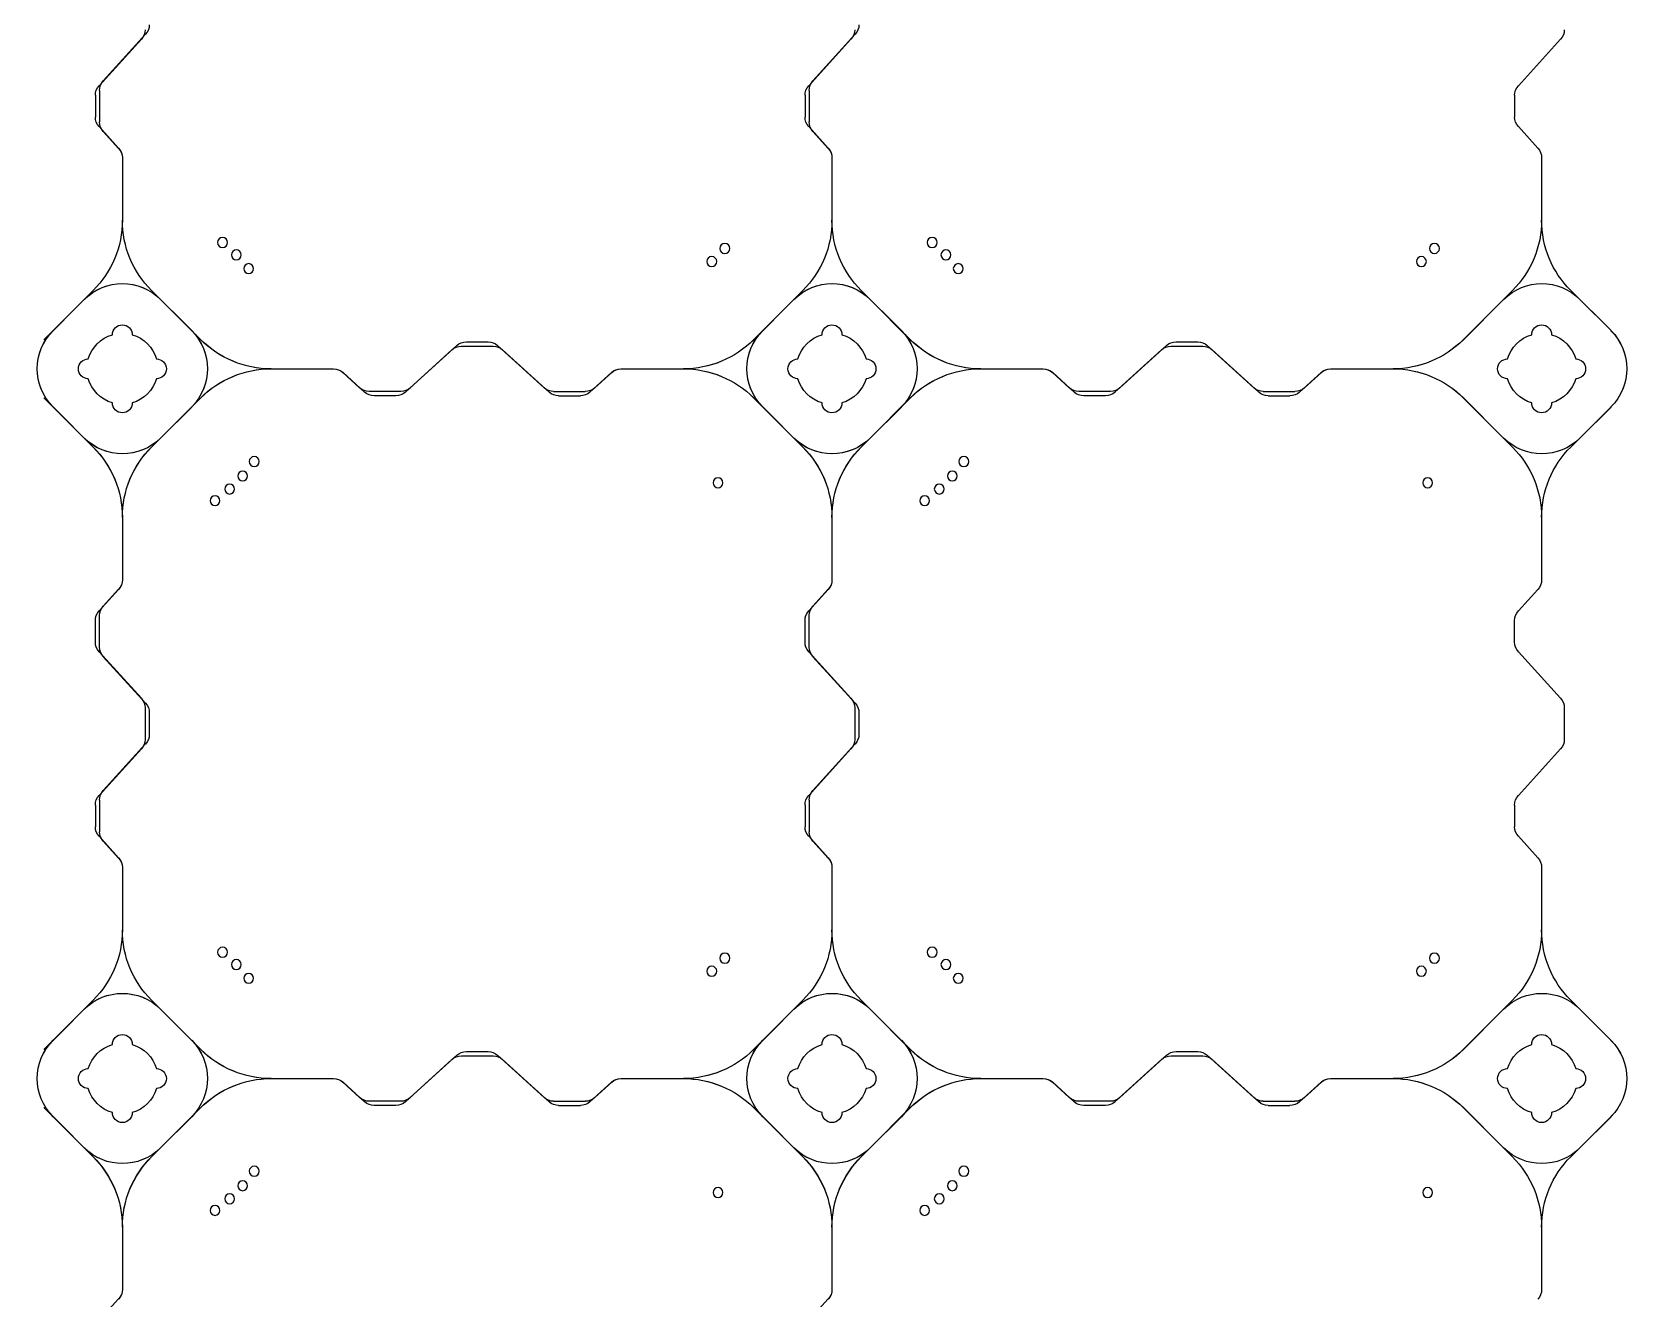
# Model space of a CAD drawing. Header units: millimetres. Extents: x -1612139 to -1260738, y 1141106 to 1536160.
# Drawn here: x -1325991 to -1324864, y 1186921 to 1187813 of the extents above; entities that cross this region are included whole.
import ezdxf

# ---------------------------------------------------------------- set-up
doc = ezdxf.new("R2010")
doc.units = ezdxf.units.MM
doc.header["$LTSCALE"] = 10
doc.layers.get('0').update_dxf_attribs({"linetype": 'CONTINUOUS'})
doc.layers.add('W-FLOAT_BOWL浮筒', color=253, linetype='CONTINUOUS')

# ---------------------------------------------------------------- blocks, each defined once
blk = doc.blocks.new('蓝色')
at = {"layer": 'W-FLOAT_BOWL浮筒', "color": 5}
for p, q in [((19992.9, -1832.5), (20003.7, -1844.4)), ((20492.9, -1832.5), (20503.7, -1844.4)), ((20006.3, -1894.9), (20006.3, -1850.9)), ((20006.3, -1894.9), (20006.3, -1851.1)), ((20506.3, -1894.9), (20506.3, -1850.9)), ((20506.3, -1894.9), (20506.3, -1851.1)), ((21006.3, -1894.9), (21006.3, -1850.9)), ((19951.1, -1979.1), (19985.8, -1944.4)), ((19957.5, -1972.8), (19985.8, -1944.5)), ((20061.6, -1979.1), (20026.8, -1944.4)), ((20055.2, -1972.8), (20026.8, -1944.5)), ((20451.1, -1979.1), (20485.8, -1944.4)), ((20457.5, -1972.8), (20485.8, -1944.5)), ((20561.6, -1979.1), (20526.8, -1944.4)), ((20555.2, -1972.8), (20526.8, -1944.5)), ((20951.1, -1979.1), (20985.8, -1944.4)), ((21055.2, -1972.8), (21026.8, -1944.5)), ((19979.5, -1950.8), (19951.2, -1979.1)), ((19957.5, -1972.7), (19979.4, -1950.8)), ((20033.2, -1950.8), (20055.2, -1972.7)), ((20033.2, -1950.8), (20061.5, -1979.1)), ((20479.5, -1950.8), (20451.2, -1979.1)), ((20457.5, -1972.7), (20479.4, -1950.8)), ((20533.2, -1950.8), (20555.2, -1972.7)), ((20533.2, -1950.8), (20561.5, -1979.1)), ((20979.5, -1950.8), (20951.2, -1979.1)), ((21033.2, -1950.8), (21055.2, -1972.7)), ((20177, -1983.2), (20161.8, -1997)), ((20202.5, -1983.6), (20180.2, -1983.6)), ((20199, -1980.6), (20183.7, -1980.6)), ((20205.7, -1983.2), (20238.5, -2013)), ((20307, -1983.2), (20274.2, -2013)), ((20310.2, -1983.6), (20332.5, -1983.6)), ((20313.7, -1980.6), (20329, -1980.6)), ((20335.7, -1983.2), (20350.9, -1997)), ((20677, -1983.2), (20661.8, -1997)), ((20702.5, -1983.6), (20680.2, -1983.6)), ((20699, -1980.6), (20683.7, -1980.6)), ((20705.7, -1983.2), (20738.5, -2013)), ((20807, -1983.2), (20774.2, -2013)), ((20810.2, -1983.6), (20832.5, -1983.6)), ((20813.7, -1980.6), (20829, -1980.6)), ((20835.7, -1983.2), (20850.9, -1997)), ((20173.5, -1986.2), (20161.6, -1997)), ((20209.2, -1986.2), (20242, -2016)), ((20303.5, -1986.2), (20270.7, -2016)), ((20339.2, -1986.2), (20351.1, -1997)), ((20673.5, -1986.2), (20661.6, -1997)), ((20709.2, -1986.2), (20742, -2016)), ((20803.5, -1986.2), (20770.7, -2016)), ((20839.2, -1986.2), (20851.1, -1997)), ((20110.9, -1999.6), (20155.1, -1999.6)), ((20110.9, -1999.6), (20154.9, -1999.6)), ((20357.6, -1999.6), (20401.6, -1999.6)), ((20357.8, -1999.6), (20401.6, -1999.6)), ((20610.9, -1999.6), (20655.1, -1999.6)), ((20610.9, -1999.6), (20654.9, -1999.6)), ((20857.6, -1999.6), (20901.6, -1999.6)), ((20857.8, -1999.6), (20901.6, -1999.6)), ((20245.2, -2015.6), (20267.5, -2015.6)), ((20745.2, -2015.6), (20767.5, -2015.6)), ((19985.8, -2054.9), (19951.1, -2020.1)), ((19979.5, -2048.4), (19951.2, -2020.1)), ((19979.4, -2048.4), (19957.5, -2026.5)), ((19957.5, -2026.5), (19985.8, -2054.8)), ((20026.8, -2054.9), (20061.6, -2020.1)), ((20055.2, -2026.5), (20026.8, -2054.8)), ((20033.2, -2048.4), (20061.5, -2020.1)), ((20055.2, -2026.5), (20033.2, -2048.4)), ((20248.7, -2018.6), (20264, -2018.6)), ((20485.8, -2054.9), (20451.1, -2020.1)), ((20479.5, -2048.4), (20451.2, -2020.1)), ((20479.4, -2048.4), (20457.5, -2026.5)), ((20457.5, -2026.5), (20485.8, -2054.8)), ((20526.8, -2054.9), (20561.6, -2020.1)), ((20555.2, -2026.5), (20526.8, -2054.8)), ((20533.2, -2048.4), (20561.5, -2020.1)), ((20555.2, -2026.5), (20533.2, -2048.4)), ((20748.7, -2018.6), (20764, -2018.6)), ((20985.8, -2054.9), (20951.1, -2020.1)), ((20979.5, -2048.4), (20951.2, -2020.1)), ((21055.2, -2026.5), (21026.8, -2054.8)), ((21055.2, -2026.5), (21033.2, -2048.4)), ((20006.3, -2148.4), (20006.3, -2104.2)), ((20006.3, -2148.2), (20006.3, -2104.2)), ((20506.3, -2148.4), (20506.3, -2104.2)), ((20506.3, -2148.2), (20506.3, -2104.2)), ((21006.3, -2148.4), (21006.3, -2104.2)), ((19989.9, -2170.3), (20003.7, -2155.1)), ((19992.9, -2166.8), (20003.7, -2154.9)), ((20489.9, -2170.3), (20503.7, -2155.1)), ((20492.9, -2166.8), (20503.7, -2154.9)), ((20989.9, -2170.3), (21003.7, -2155.1)), ((19990.3, -2195.8), (19990.3, -2173.5)), ((20490.3, -2195.8), (20490.3, -2173.5)), ((19987.3, -2192.3), (19987.3, -2177)), ((20487.3, -2192.3), (20487.3, -2177)), ((20987.3, -2192.3), (20987.3, -2177)), ((19989.9, -2199), (20019.7, -2231.8)), ((19992.9, -2202.5), (20022.7, -2235.3)), ((20489.9, -2199), (20519.7, -2231.8)), ((20492.9, -2202.5), (20522.7, -2235.3)), ((20989.9, -2199), (21019.7, -2231.8)), ((20022.3, -2260.8), (20022.3, -2238.5)), ((20025.3, -2257.3), (20025.3, -2242)), ((20522.3, -2260.8), (20522.3, -2238.5)), ((20525.3, -2257.3), (20525.3, -2242)), ((21022.3, -2260.8), (21022.3, -2238.5)), ((19992.9, -2296.8), (20022.7, -2264)), ((20492.9, -2296.8), (20522.7, -2264)), ((19989.9, -2300.3), (20019.7, -2267.5)), ((20489.9, -2300.3), (20519.7, -2267.5)), ((20989.9, -2300.3), (21019.7, -2267.5)), ((19987.3, -2307), (19987.3, -2322.3)), ((19990.3, -2303.5), (19990.3, -2325.8)), ((20487.3, -2307), (20487.3, -2322.3)), ((20490.3, -2303.5), (20490.3, -2325.8)), ((20987.3, -2307), (20987.3, -2322.3)), ((19989.9, -2329), (20003.7, -2344.2)), ((19992.9, -2332.5), (20003.7, -2344.4)), ((20489.9, -2329), (20503.7, -2344.2)), ((20492.9, -2332.5), (20503.7, -2344.4)), ((20989.9, -2329), (21003.7, -2344.2)), ((20006.3, -2394.9), (20006.3, -2350.9)), ((20006.3, -2394.9), (20006.3, -2351.1)), ((20506.3, -2394.9), (20506.3, -2350.9)), ((20506.3, -2394.9), (20506.3, -2351.1)), ((21006.3, -2394.9), (21006.3, -2350.9)), ((19951.1, -2479.1), (19985.8, -2444.4)), ((19957.5, -2472.8), (19985.8, -2444.5)), ((20061.6, -2479.1), (20026.8, -2444.4)), ((20055.2, -2472.8), (20026.8, -2444.5)), ((20451.1, -2479.1), (20485.8, -2444.4)), ((20457.5, -2472.8), (20485.8, -2444.5)), ((20561.6, -2479.1), (20526.8, -2444.4)), ((20555.2, -2472.8), (20526.8, -2444.5)), ((20951.1, -2479.1), (20985.8, -2444.4)), ((21055.2, -2472.8), (21026.8, -2444.5)), ((19979.5, -2450.8), (19951.2, -2479.1)), ((19957.5, -2472.7), (19979.4, -2450.8)), ((20033.2, -2450.8), (20055.2, -2472.7)), ((20033.2, -2450.8), (20061.5, -2479.1)), ((20479.5, -2450.8), (20451.2, -2479.1)), ((20457.5, -2472.7), (20479.4, -2450.8)), ((20533.2, -2450.8), (20555.2, -2472.7)), ((20533.2, -2450.8), (20561.5, -2479.1)), ((20979.5, -2450.8), (20951.2, -2479.1)), ((21033.2, -2450.8), (21055.2, -2472.7)), ((20173.5, -2486.2), (20161.6, -2497)), ((20177, -2483.2), (20161.8, -2497)), ((20202.5, -2483.6), (20180.2, -2483.6)), ((20199, -2480.6), (20183.7, -2480.6)), ((20205.7, -2483.2), (20238.5, -2513)), ((20209.2, -2486.2), (20242, -2516)), ((20303.5, -2486.2), (20270.7, -2516)), ((20307, -2483.2), (20274.2, -2513)), ((20310.2, -2483.6), (20332.5, -2483.6)), ((20313.7, -2480.6), (20329, -2480.6)), ((20335.7, -2483.2), (20350.9, -2497)), ((20339.2, -2486.2), (20351.1, -2497)), ((20673.5, -2486.2), (20661.6, -2497)), ((20677, -2483.2), (20661.8, -2497)), ((20702.5, -2483.6), (20680.2, -2483.6)), ((20699, -2480.6), (20683.7, -2480.6)), ((20705.7, -2483.2), (20738.5, -2513)), ((20709.2, -2486.2), (20742, -2516)), ((20803.5, -2486.2), (20770.7, -2516)), ((20807, -2483.2), (20774.2, -2513)), ((20810.2, -2483.6), (20832.5, -2483.6)), ((20813.7, -2480.6), (20829, -2480.6)), ((20835.7, -2483.2), (20850.9, -2497)), ((20839.2, -2486.2), (20851.1, -2497)), ((20110.9, -2499.6), (20155.1, -2499.6)), ((20110.9, -2499.6), (20154.9, -2499.6)), ((20357.6, -2499.6), (20401.6, -2499.6)), ((20357.8, -2499.6), (20401.6, -2499.6)), ((20610.9, -2499.6), (20655.1, -2499.6)), ((20610.9, -2499.6), (20654.9, -2499.6)), ((20857.6, -2499.6), (20901.6, -2499.6)), ((20857.8, -2499.6), (20901.6, -2499.6)), ((19985.8, -2554.9), (19951.1, -2520.1)), ((19979.5, -2548.4), (19951.2, -2520.1)), ((20026.8, -2554.9), (20061.6, -2520.1)), ((20033.2, -2548.4), (20061.5, -2520.1)), ((20245.2, -2515.6), (20267.5, -2515.6)), ((20248.7, -2518.6), (20264, -2518.6)), ((20485.8, -2554.9), (20451.1, -2520.1)), ((20479.5, -2548.4), (20451.2, -2520.1)), ((20526.8, -2554.9), (20561.6, -2520.1)), ((20533.2, -2548.4), (20561.5, -2520.1)), ((20745.2, -2515.6), (20767.5, -2515.6)), ((20748.7, -2518.6), (20764, -2518.6)), ((20985.8, -2554.9), (20951.1, -2520.1)), ((20979.5, -2548.4), (20951.2, -2520.1)), ((19979.4, -2548.4), (19957.5, -2526.5)), ((19957.5, -2526.5), (19985.8, -2554.8)), ((20055.2, -2526.5), (20026.8, -2554.8)), ((20055.2, -2526.5), (20033.2, -2548.4)), ((20479.4, -2548.4), (20457.5, -2526.5)), ((20457.5, -2526.5), (20485.8, -2554.8)), ((20555.2, -2526.5), (20526.8, -2554.8)), ((20555.2, -2526.5), (20533.2, -2548.4)), ((21055.2, -2526.5), (21026.8, -2554.8)), ((21055.2, -2526.5), (21033.2, -2548.4)), ((20006.3, -2648.4), (20006.3, -2604.2)), ((20006.3, -2648.2), (20006.3, -2604.2)), ((20506.3, -2648.4), (20506.3, -2604.2)), ((20506.3, -2648.2), (20506.3, -2604.2)), ((21006.3, -2648.4), (21006.3, -2604.2)), ((19989.9, -2670.3), (20003.7, -2655.1)), ((19992.9, -2666.8), (20003.7, -2654.9)), ((20489.9, -2670.3), (20503.7, -2655.1)), ((20492.9, -2666.8), (20503.7, -2654.9)), ((20989.9, -2670.3), (21003.7, -2655.1)), ((19987.3, -2692.3), (19987.3, -2677)), ((19990.3, -2695.8), (19990.3, -2673.5)), ((20487.3, -2692.3), (20487.3, -2677)), ((20490.3, -2695.8), (20490.3, -2673.5)), ((20987.3, -2692.3), (20987.3, -2677)), ((19989.9, -2699), (20019.7, -2731.8)), ((19992.9, -2702.5), (20022.7, -2735.3)), ((20489.9, -2699), (20519.7, -2731.8)), ((20492.9, -2702.5), (20522.7, -2735.3)), ((20989.9, -2699), (21019.7, -2731.8))]:
    blk.add_line(p, q, dxfattribs=at)
for centre in [(20071.6, -1906.7), (20571.6, -1906.7), (20081.9, -1914.9), (20426, -1919.3), (20581.9, -1914.9), (20926, -1919.3), (20091.1, -1924.1), (20591.1, -1924.1), (20099.2, -1934.3), (20599.2, -1934.3), (20095.3, -2070.2), (20421.6, -2075.2), (20595.3, -2070.2), (20921.6, -2075.2), (20076.9, -2088.6), (20086.6, -2079.9), (20430.8, -2084.4), (20576.9, -2088.6), (20586.6, -2079.9), (20930.8, -2084.4), (20071.6, -2406.7), (20081.9, -2414.9), (20571.6, -2406.7), (20581.9, -2414.9), (20091.1, -2424.1), (20426, -2419.3), (20591.1, -2424.1), (20926, -2419.3), (20099.2, -2434.3), (20599.2, -2434.3), (20095.3, -2570.2), (20595.3, -2570.2), (20086.6, -2579.9), (20421.6, -2575.2), (20430.8, -2584.4), (20586.6, -2579.9), (20921.6, -2575.2), (20930.8, -2584.4), (20076.9, -2588.6), (20576.9, -2588.6)]:
    blk.add_circle(centre, 3.5, dxfattribs=at)
for centre, radius, start, end in [((19996.3, -1850.9), 10, 0, 42.2737), ((19996.3, -1851.1), 10, 0, 42.2737), ((20496.3, -1850.9), 10, 0, 42.2737), ((20496.3, -1851.1), 10, 0, 42.2737), ((20996.3, -1850.9), 10, 0, 42.2737), ((19936.3, -1894.9), 70, 315, 0), ((19936.3, -1895), 70, 315, 0), ((20076.3, -1894.9), 70, 180, 225), ((20076.3, -1895), 70, 180, 225), ((20436.3, -1894.9), 70, 315, 0), ((20436.3, -1895), 70, 315, 0), ((20576.3, -1894.9), 70, 180, 225), ((20576.3, -1895), 70, 180, 225), ((20936.3, -1894.9), 70, 315, 0), ((21076.3, -1895), 70, 180, 225), ((20006.3, -1977.7), 38, 45, 135), ((20006.4, -1977.7), 38, 45, 135), ((20506.3, -1977.7), 38, 45, 135), ((20506.4, -1977.7), 38, 45, 135), ((21006.4, -1977.7), 38, 45, 135), ((19984.4, -1999.6), 38, 135, 225), ((19984.4, -1999.7), 38, 135, 225), ((20006.3, -1975.6), 7, 0, 180), ((20006.3, -1975.6), 7, 0, 180), ((20006.3, -1975.6), 7, 0, 180), ((20006.3, -1975.6), 7, 0, 180), ((20028.3, -1999.6), 38, 315, 45), ((20028.3, -1999.7), 38, 315, 45), ((20484.4, -1999.6), 38, 135, 225), ((20484.4, -1999.7), 38, 135, 225), ((20506.3, -1975.6), 7, 0, 180), ((20506.3, -1975.6), 7, 0, 180), ((20506.3, -1975.6), 7, 0, 180), ((20506.3, -1975.6), 7, 0, 180), ((20528.3, -1999.6), 38, 315, 45), ((20528.3, -1999.7), 38, 315, 45), ((21006.3, -1975.6), 7, 0, 180), ((21006.3, -1975.6), 7, 0, 180), ((21028.3, -1999.6), 38, 315, 45), ((21028.3, -1999.7), 38, 315, 45), ((20006.3, -1999.6), 25, 106.2602, 163.7398), ((20006.3, -1999.6), 25, 106.2602, 163.7398), ((20006.3, -1999.6), 25, 106.2602, 163.7398), ((20006.3, -1999.6), 25, 106.2602, 163.7398), ((20006.3, -1999.6), 25, 16.2602, 73.7398), ((20006.3, -1999.6), 25, 16.2602, 73.7398), ((20006.3, -1999.6), 25, 16.2602, 73.7398), ((20006.3, -1999.6), 25, 16.2602, 73.7398), ((20111, -1929.6), 70, 225, 270), ((20111.1, -1929.6), 70, 225, 270), ((20180.2, -1993.6), 10, 90, 132.2737), ((20183.7, -1990.6), 10, 90, 132.2737), ((20199, -1990.6), 10, 47.7263, 90), ((20202.5, -1993.6), 10, 47.7263, 90), ((20310.2, -1993.6), 10, 90, 132.2737), ((20313.7, -1990.6), 10, 90, 132.2737), ((20329, -1990.6), 10, 47.7263, 90), ((20332.5, -1993.6), 10, 47.7263, 90), ((20401.6, -1929.6), 70, 270, 315), ((20401.7, -1929.6), 70, 270, 315), ((20506.3, -1999.6), 25, 106.2602, 163.7398), ((20506.3, -1999.6), 25, 106.2602, 163.7398), ((20506.3, -1999.6), 25, 106.2602, 163.7398), ((20506.3, -1999.6), 25, 106.2602, 163.7398), ((20506.3, -1999.6), 25, 16.2602, 73.7398), ((20506.3, -1999.6), 25, 16.2602, 73.7398), ((20506.3, -1999.6), 25, 16.2602, 73.7398), ((20506.3, -1999.6), 25, 16.2602, 73.7398), ((20611, -1929.6), 70, 225, 270), ((20611.1, -1929.6), 70, 225, 270), ((20680.2, -1993.6), 10, 90, 132.2737), ((20683.7, -1990.6), 10, 90, 132.2737), ((20699, -1990.6), 10, 47.7263, 90), ((20702.5, -1993.6), 10, 47.7263, 90), ((20810.2, -1993.6), 10, 90, 132.2737), ((20813.7, -1990.6), 10, 90, 132.2737), ((20829, -1990.6), 10, 47.7263, 90), ((20832.5, -1993.6), 10, 47.7263, 90), ((20901.6, -1929.6), 70, 270, 315), ((20901.7, -1929.6), 70, 270, 315), ((21006.3, -1999.6), 25, 106.2602, 163.7398), ((21006.3, -1999.6), 25, 106.2602, 163.7398), ((21006.3, -1999.6), 25, 16.2602, 73.7398), ((21006.3, -1999.6), 25, 16.2602, 73.7398), ((19982.3, -1999.6), 7, 90, 270), ((19982.3, -1999.6), 7, 90, 270), ((19982.3, -1999.6), 7, 90, 270), ((19982.3, -1999.6), 7, 90, 270), ((20030.3, -1999.6), 7, 270, 90), ((20030.3, -1999.6), 7, 270, 90), ((20030.3, -1999.6), 7, 270, 90), ((20030.3, -1999.6), 7, 270, 90), ((20482.3, -1999.6), 7, 90, 270), ((20482.3, -1999.6), 7, 90, 270), ((20482.3, -1999.6), 7, 90, 270), ((20482.3, -1999.6), 7, 90, 270), ((20530.3, -1999.6), 7, 270, 90), ((20530.3, -1999.6), 7, 270, 90), ((20530.3, -1999.6), 7, 270, 90), ((20530.3, -1999.6), 7, 270, 90), ((20982.3, -1999.6), 7, 90, 270), ((20982.3, -1999.6), 7, 90, 270), ((21030.3, -1999.6), 7, 270, 90), ((21030.3, -1999.6), 7, 270, 90), ((20006.3, -1999.6), 25, 196.2602, 253.7398), ((20006.3, -1999.6), 25, 196.2602, 253.7398), ((20006.3, -1999.6), 25, 196.2602, 253.7398), ((20006.3, -1999.6), 25, 196.2602, 253.7398), ((20006.3, -1999.6), 25, 286.2602, 343.7398), ((20006.3, -1999.6), 25, 286.2602, 343.7398), ((20006.3, -1999.6), 25, 286.2602, 343.7398), ((20006.3, -1999.6), 25, 286.2602, 343.7398), ((20111, -2069.6), 70, 90, 135), ((20111.1, -2069.6), 70, 90, 135), ((20154.9, -1989.6), 10, 270, 312.2737), ((20155.1, -1989.6), 10, 270, 312.2737), ((20357.6, -1989.6), 10, 227.7263, 270), ((20357.8, -1989.6), 10, 227.7263, 270), ((20401.6, -2069.6), 70, 45, 90), ((20401.7, -2069.6), 70, 45, 90), ((20506.3, -1999.6), 25, 196.2602, 253.7398), ((20506.3, -1999.6), 25, 196.2602, 253.7398), ((20506.3, -1999.6), 25, 196.2602, 253.7398), ((20506.3, -1999.6), 25, 196.2602, 253.7398), ((20506.3, -1999.6), 25, 286.2602, 343.7398), ((20506.3, -1999.6), 25, 286.2602, 343.7398), ((20506.3, -1999.6), 25, 286.2602, 343.7398), ((20506.3, -1999.6), 25, 286.2602, 343.7398), ((20611, -2069.6), 70, 90, 135), ((20611.1, -2069.6), 70, 90, 135), ((20654.9, -1989.6), 10, 270, 312.2737), ((20655.1, -1989.6), 10, 270, 312.2737), ((20857.6, -1989.6), 10, 227.7263, 270), ((20857.8, -1989.6), 10, 227.7263, 270), ((20901.6, -2069.6), 70, 45, 90), ((20901.7, -2069.6), 70, 45, 90), ((21006.3, -1999.6), 25, 196.2602, 253.7398), ((21006.3, -1999.6), 25, 196.2602, 253.7398), ((21006.3, -1999.6), 25, 286.2602, 343.7398), ((21006.3, -1999.6), 25, 286.2602, 343.7398), ((20245.2, -2005.6), 10, 227.7263, 270), ((20248.7, -2008.6), 10, 227.7263, 270), ((20264, -2008.6), 10, 270, 312.2737), ((20267.5, -2005.6), 10, 270, 312.2737), ((20745.2, -2005.6), 10, 227.7263, 270), ((20748.7, -2008.6), 10, 227.7263, 270), ((20764, -2008.6), 10, 270, 312.2737), ((20767.5, -2005.6), 10, 270, 312.2737), ((20006.3, -2023.6), 7, 180, 0), ((20006.3, -2023.6), 7, 180, 0), ((20006.3, -2023.6), 7, 180, 0), ((20006.3, -2023.6), 7, 180, 0), ((20506.3, -2023.6), 7, 180, 0), ((20506.3, -2023.6), 7, 180, 0), ((20506.3, -2023.6), 7, 180, 0), ((20506.3, -2023.6), 7, 180, 0), ((21006.3, -2023.6), 7, 180, 0), ((21006.3, -2023.6), 7, 180, 0), ((20006.3, -2021.6), 38, 225, 315), ((20006.4, -2021.6), 38, 225, 315), ((20506.3, -2021.6), 38, 225, 315), ((20506.4, -2021.6), 38, 225, 315), ((21006.4, -2021.6), 38, 225, 315), ((19936.3, -2104.3), 70, 0, 45), ((19936.3, -2104.3), 70, 0, 45), ((20076.3, -2104.3), 70, 135, 180), ((20076.3, -2104.3), 70, 135, 180), ((20436.3, -2104.3), 70, 0, 45), ((20436.3, -2104.3), 70, 0, 45), ((20576.3, -2104.3), 70, 135, 180), ((20576.3, -2104.3), 70, 135, 180), ((20936.3, -2104.3), 70, 0, 45), ((21076.3, -2104.3), 70, 135, 180), ((19996.3, -2148.2), 10, 317.7263, 0), ((19996.3, -2148.4), 10, 317.7263, 0), ((20496.3, -2148.2), 10, 317.7263, 0), ((20496.3, -2148.4), 10, 317.7263, 0), ((20996.3, -2148.4), 10, 317.7263, 0), ((19997.3, -2177), 10, 137.7263, 180), ((20000.3, -2173.5), 10, 137.7263, 180), ((20497.3, -2177), 10, 137.7263, 180), ((20500.3, -2173.5), 10, 137.7263, 180), ((20997.3, -2177), 10, 137.7263, 180), ((19997.3, -2192.3), 10, 180, 222.2737), ((20000.3, -2195.8), 10, 180, 222.2737), ((20497.3, -2192.3), 10, 180, 222.2737), ((20500.3, -2195.8), 10, 180, 222.2737), ((20997.3, -2192.3), 10, 180, 222.2737), ((20012.3, -2238.5), 10, 0, 42.2737), ((20512.3, -2238.5), 10, 0, 42.2737), ((21012.3, -2238.5), 10, 0, 42.2737), ((20015.3, -2242), 10, 0, 42.2737), ((20515.3, -2242), 10, 0, 42.2737), ((20012.3, -2260.8), 10, 317.7263, 0), ((20015.3, -2257.3), 10, 317.7263, 0), ((20512.3, -2260.8), 10, 317.7263, 0), ((20515.3, -2257.3), 10, 317.7263, 0), ((21012.3, -2260.8), 10, 317.7263, 0), ((20000.3, -2303.5), 10, 137.7263, 180), ((20500.3, -2303.5), 10, 137.7263, 180), ((19997.3, -2307), 10, 137.7263, 180), ((20497.3, -2307), 10, 137.7263, 180), ((20997.3, -2307), 10, 137.7263, 180), ((19997.3, -2322.3), 10, 180, 222.2737), ((20497.3, -2322.3), 10, 180, 222.2737), ((20997.3, -2322.3), 10, 180, 222.2737), ((20000.3, -2325.8), 10, 180, 222.2737), ((20500.3, -2325.8), 10, 180, 222.2737), ((19996.3, -2350.9), 10, 0, 42.2737), ((19996.3, -2351.1), 10, 0, 42.2737), ((20496.3, -2350.9), 10, 0, 42.2737), ((20496.3, -2351.1), 10, 0, 42.2737), ((20996.3, -2350.9), 10, 0, 42.2737), ((19936.3, -2394.9), 70, 315, 0), ((19936.3, -2395), 70, 315, 0), ((20076.3, -2394.9), 70, 180, 225), ((20076.3, -2395), 70, 180, 225), ((20436.3, -2394.9), 70, 315, 0), ((20436.3, -2395), 70, 315, 0), ((20576.3, -2394.9), 70, 180, 225), ((20576.3, -2395), 70, 180, 225), ((20936.3, -2394.9), 70, 315, 0), ((21076.3, -2395), 70, 180, 225), ((20006.3, -2477.7), 38, 45, 135), ((20006.4, -2477.7), 38, 45, 135), ((20506.3, -2477.7), 38, 45, 135), ((20506.4, -2477.7), 38, 45, 135), ((21006.4, -2477.7), 38, 45, 135), ((20006.3, -2475.6), 7, 0, 180), ((20006.3, -2475.6), 7, 0, 180), ((20006.3, -2475.6), 7, 0, 180), ((20006.3, -2475.6), 7, 0, 180), ((20506.3, -2475.6), 7, 0, 180), ((20506.3, -2475.6), 7, 0, 180), ((20506.3, -2475.6), 7, 0, 180), ((20506.3, -2475.6), 7, 0, 180), ((21006.3, -2475.6), 7, 0, 180), ((21006.3, -2475.6), 7, 0, 180), ((19984.4, -2499.6), 38, 135, 225), ((19984.4, -2499.7), 38, 135, 225), ((20006.3, -2499.6), 25, 106.2602, 163.7398), ((20006.3, -2499.6), 25, 106.2602, 163.7398), ((20006.3, -2499.6), 25, 106.2602, 163.7398), ((20006.3, -2499.6), 25, 106.2602, 163.7398), ((20006.3, -2499.6), 25, 16.2602, 73.7398), ((20006.3, -2499.6), 25, 16.2602, 73.7398), ((20006.3, -2499.6), 25, 16.2602, 73.7398), ((20006.3, -2499.6), 25, 16.2602, 73.7398), ((20028.3, -2499.6), 38, 315, 45), ((20028.3, -2499.7), 38, 315, 45), ((20111, -2429.6), 70, 225, 270), ((20111.1, -2429.6), 70, 225, 270), ((20401.6, -2429.6), 70, 270, 315), ((20401.7, -2429.6), 70, 270, 315), ((20484.4, -2499.6), 38, 135, 225), ((20484.4, -2499.7), 38, 135, 225), ((20506.3, -2499.6), 25, 106.2602, 163.7398), ((20506.3, -2499.6), 25, 106.2602, 163.7398), ((20506.3, -2499.6), 25, 106.2602, 163.7398), ((20506.3, -2499.6), 25, 106.2602, 163.7398), ((20506.3, -2499.6), 25, 16.2602, 73.7398), ((20506.3, -2499.6), 25, 16.2602, 73.7398), ((20506.3, -2499.6), 25, 16.2602, 73.7398), ((20506.3, -2499.6), 25, 16.2602, 73.7398), ((20528.3, -2499.6), 38, 315, 45), ((20528.3, -2499.7), 38, 315, 45), ((20611, -2429.6), 70, 225, 270), ((20611.1, -2429.6), 70, 225, 270), ((20901.6, -2429.6), 70, 270, 315), ((20901.7, -2429.6), 70, 270, 315), ((21006.3, -2499.6), 25, 106.2602, 163.7398), ((21006.3, -2499.6), 25, 106.2602, 163.7398), ((21006.3, -2499.6), 25, 16.2602, 73.7398), ((21006.3, -2499.6), 25, 16.2602, 73.7398), ((21028.3, -2499.6), 38, 315, 45), ((21028.3, -2499.7), 38, 315, 45), ((20180.2, -2493.6), 10, 90, 132.2737), ((20183.7, -2490.6), 10, 90, 132.2737), ((20199, -2490.6), 10, 47.7263, 90), ((20202.5, -2493.6), 10, 47.7263, 90), ((20310.2, -2493.6), 10, 90, 132.2737), ((20313.7, -2490.6), 10, 90, 132.2737), ((20329, -2490.6), 10, 47.7263, 90), ((20332.5, -2493.6), 10, 47.7263, 90), ((20680.2, -2493.6), 10, 90, 132.2737), ((20683.7, -2490.6), 10, 90, 132.2737), ((20699, -2490.6), 10, 47.7263, 90), ((20702.5, -2493.6), 10, 47.7263, 90), ((20810.2, -2493.6), 10, 90, 132.2737), ((20813.7, -2490.6), 10, 90, 132.2737), ((20829, -2490.6), 10, 47.7263, 90), ((20832.5, -2493.6), 10, 47.7263, 90), ((19982.3, -2499.6), 7, 90, 270), ((19982.3, -2499.6), 7, 90, 270), ((19982.3, -2499.6), 7, 90, 270), ((19982.3, -2499.6), 7, 90, 270), ((20030.3, -2499.6), 7, 270, 90), ((20030.3, -2499.6), 7, 270, 90), ((20030.3, -2499.6), 7, 270, 90), ((20030.3, -2499.6), 7, 270, 90), ((20111, -2569.6), 70, 90, 135), ((20111.1, -2569.6), 70, 90, 135), ((20154.9, -2489.6), 10, 270, 312.2737), ((20155.1, -2489.6), 10, 270, 312.2737), ((20357.6, -2489.6), 10, 227.7263, 270), ((20357.8, -2489.6), 10, 227.7263, 270), ((20401.6, -2569.6), 70, 45, 90), ((20401.7, -2569.6), 70, 45, 90), ((20482.3, -2499.6), 7, 90, 270), ((20482.3, -2499.6), 7, 90, 270), ((20482.3, -2499.6), 7, 90, 270), ((20482.3, -2499.6), 7, 90, 270), ((20530.3, -2499.6), 7, 270, 90), ((20530.3, -2499.6), 7, 270, 90), ((20530.3, -2499.6), 7, 270, 90), ((20530.3, -2499.6), 7, 270, 90), ((20611, -2569.6), 70, 90, 135), ((20611.1, -2569.6), 70, 90, 135), ((20654.9, -2489.6), 10, 270, 312.2737), ((20655.1, -2489.6), 10, 270, 312.2737), ((20857.6, -2489.6), 10, 227.7263, 270), ((20857.8, -2489.6), 10, 227.7263, 270), ((20901.6, -2569.6), 70, 45, 90), ((20901.7, -2569.6), 70, 45, 90), ((20982.3, -2499.6), 7, 90, 270), ((20982.3, -2499.6), 7, 90, 270), ((21030.3, -2499.6), 7, 270, 90), ((21030.3, -2499.6), 7, 270, 90), ((20006.3, -2499.6), 25, 196.2602, 253.7398), ((20006.3, -2499.6), 25, 196.2602, 253.7398), ((20006.3, -2499.6), 25, 196.2602, 253.7398), ((20006.3, -2499.6), 25, 196.2602, 253.7398), ((20006.3, -2499.6), 25, 286.2602, 343.7398), ((20006.3, -2499.6), 25, 286.2602, 343.7398), ((20006.3, -2499.6), 25, 286.2602, 343.7398), ((20006.3, -2499.6), 25, 286.2602, 343.7398), ((20245.2, -2505.6), 10, 227.7263, 270), ((20267.5, -2505.6), 10, 270, 312.2737), ((20506.3, -2499.6), 25, 196.2602, 253.7398), ((20506.3, -2499.6), 25, 196.2602, 253.7398), ((20506.3, -2499.6), 25, 196.2602, 253.7398), ((20506.3, -2499.6), 25, 196.2602, 253.7398), ((20506.3, -2499.6), 25, 286.2602, 343.7398), ((20506.3, -2499.6), 25, 286.2602, 343.7398), ((20506.3, -2499.6), 25, 286.2602, 343.7398), ((20506.3, -2499.6), 25, 286.2602, 343.7398), ((20745.2, -2505.6), 10, 227.7263, 270), ((20767.5, -2505.6), 10, 270, 312.2737), ((21006.3, -2499.6), 25, 196.2602, 253.7398), ((21006.3, -2499.6), 25, 196.2602, 253.7398), ((21006.3, -2499.6), 25, 286.2602, 343.7398), ((21006.3, -2499.6), 25, 286.2602, 343.7398), ((20006.3, -2523.6), 7, 180, 0), ((20006.3, -2523.6), 7, 180, 0), ((20006.3, -2523.6), 7, 180, 0), ((20006.3, -2523.6), 7, 180, 0), ((20248.7, -2508.6), 10, 227.7263, 270), ((20264, -2508.6), 10, 270, 312.2737), ((20506.3, -2523.6), 7, 180, 0), ((20506.3, -2523.6), 7, 180, 0), ((20506.3, -2523.6), 7, 180, 0), ((20506.3, -2523.6), 7, 180, 0), ((20748.7, -2508.6), 10, 227.7263, 270), ((20764, -2508.6), 10, 270, 312.2737), ((21006.3, -2523.6), 7, 180, 0), ((21006.3, -2523.6), 7, 180, 0), ((20006.3, -2521.6), 38, 225, 315), ((20006.4, -2521.6), 38, 225, 315), ((19936.3, -2604.3), 70, 0, 45), ((19936.3, -2604.3), 70, 0, 45), ((20076.3, -2604.3), 70, 135, 180), ((20076.3, -2604.3), 70, 135, 180), ((20506.3, -2521.6), 38, 225, 315), ((20506.4, -2521.6), 38, 225, 315), ((20436.3, -2604.3), 70, 0, 45), ((20436.3, -2604.3), 70, 0, 45), ((20576.3, -2604.3), 70, 135, 180), ((20576.3, -2604.3), 70, 135, 180), ((21006.4, -2521.6), 38, 225, 315), ((20936.3, -2604.3), 70, 0, 45), ((21076.3, -2604.3), 70, 135, 180), ((19996.3, -2648.2), 10, 317.7263, 0), ((19996.3, -2648.4), 10, 317.7263, 0), ((20496.3, -2648.2), 10, 317.7263, 0), ((20496.3, -2648.4), 10, 317.7263, 0), ((20996.3, -2648.4), 10, 317.7263, 0), ((19997.3, -2677), 10, 137.7263, 180), ((20000.3, -2673.5), 10, 137.7263, 180), ((20497.3, -2677), 10, 137.7263, 180), ((20500.3, -2673.5), 10, 137.7263, 180), ((20997.3, -2677), 10, 137.7263, 180), ((19997.3, -2692.3), 10, 180, 222.2737), ((20497.3, -2692.3), 10, 180, 222.2737), ((20997.3, -2692.3), 10, 180, 222.2737), ((20000.3, -2695.8), 10, 180, 222.2737), ((20500.3, -2695.8), 10, 180, 222.2737), ((20012.3, -2738.5), 10, 0, 42.2737), ((20015.3, -2742), 10, 0, 42.2737), ((20512.3, -2738.5), 10, 0, 42.2737), ((20515.3, -2742), 10, 0, 42.2737), ((21012.3, -2738.5), 10, 0, 42.2737)]:
    blk.add_arc(centre, radius, start, end, dxfattribs=at)

msp = doc.modelspace()

# ---------------------------------------------------------------- block references
at = {"xscale": -1, "rotation": 180}
msp.add_blockref('蓝色', (-1345933.8, 1185076.5), dxfattribs=at)

doc.saveas('drawing.dxf')
